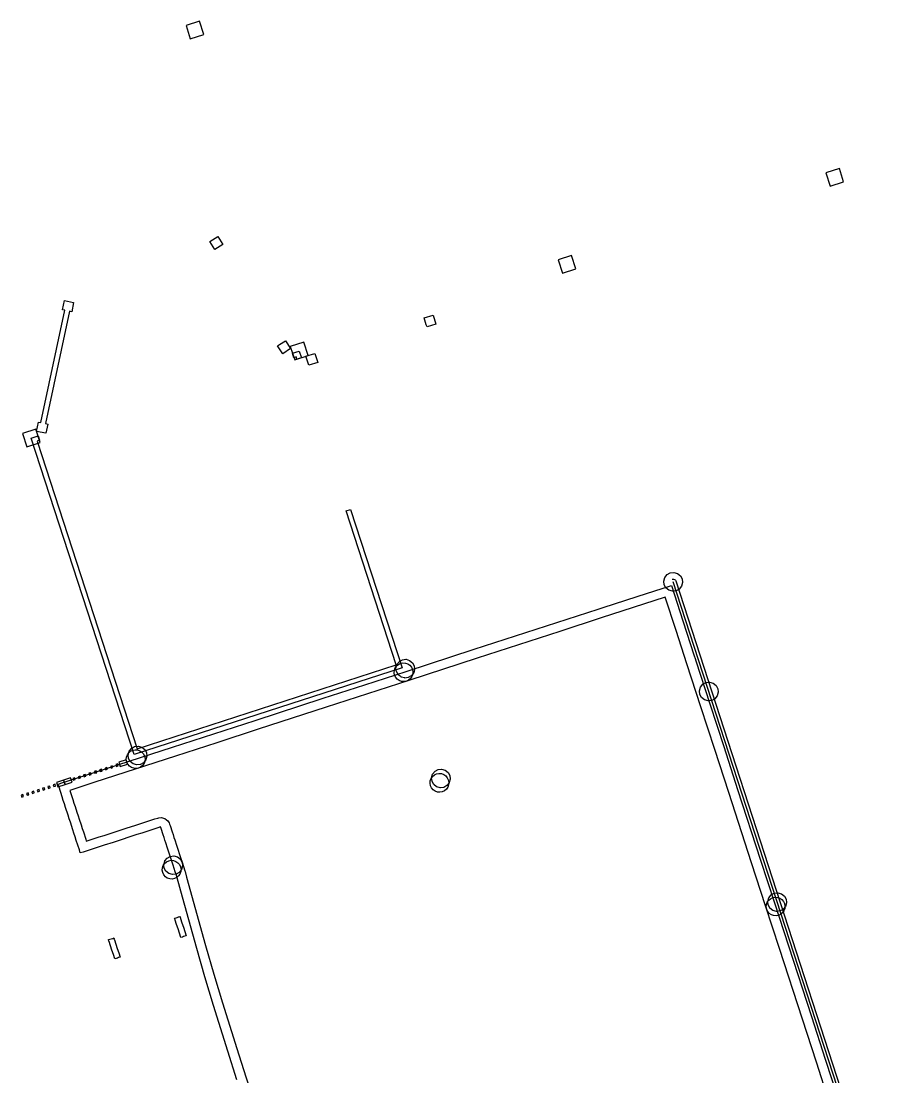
# Model space of a CAD drawing. Extents: x -42864 to 135053, y -26898 to 95700.
# Drawn here: x 8440 to 17632, y 12682 to 23939 of the extents above; entities that cross this region are included whole.
import ezdxf

# ---------------------------------------------------------------- set-up
doc = ezdxf.new("R2010")
doc.units = 0
doc.layers.add('SECTIONCUTEDGES', color=7, linetype='CONTINUOUS')

msp = doc.modelspace()

# ---------------------------------------------------------------- linework, layer by layer
at = {"layer": 'SECTIONCUTEDGES'}
for p, q in [((10340, 23939), (10197, 23893)), ((10197, 23893), (10243, 23750)), ((10386, 23796), (10340, 23939)), ((10243, 23750), (10386, 23796)), ((17158, 22367), (17015, 22321)), ((17158, 22367), (17015, 22321)), ((17015, 22321), (17062, 22179)), ((17015, 22321), (17062, 22179)), ((17204, 22225), (17158, 22367)), ((17204, 22225), (17158, 22367)), ((17062, 22179), (17204, 22225)), ((17062, 22179), (17204, 22225)), ((10451, 21588), (10535, 21642)), ((10535, 21642), (10589, 21558)), ((10505, 21504), (10451, 21588)), ((10589, 21558), (10505, 21504)), ((14305, 21441), (14162, 21395)), ((14305, 21441), (14162, 21395)), ((14162, 21395), (14208, 21252)), ((14162, 21395), (14208, 21252)), ((14351, 21299), (14305, 21441)), ((14351, 21299), (14305, 21441)), ((14208, 21252), (14351, 21299)), ((14208, 21252), (14351, 21299)), ((8881, 20861), (8902, 20959)), ((8881, 20861), (8902, 20959)), ((8902, 20959), (9000, 20938)), ((8902, 20959), (9000, 20938)), ((8651, 19658), (8906, 20856)), ((8651, 19658), (8906, 20856)), ((8955, 20845), (8700, 19647)), ((8955, 20845), (8700, 19647)), ((8906, 20856), (8881, 20861)), ((8906, 20856), (8881, 20861)), ((8979, 20840), (8955, 20845)), ((8979, 20840), (8955, 20845)), ((9000, 20938), (8979, 20840)), ((9000, 20938), (8979, 20840)), ((12734, 20774), (12829, 20805)), ((12757, 20702), (12734, 20774)), ((12829, 20805), (12860, 20709)), ((12765, 20679), (12757, 20702)), ((12860, 20709), (12765, 20679)), ((11172, 20476), (11193, 20490)), ((11193, 20490), (11256, 20531)), ((11256, 20531), (11310, 20447)), ((11451, 20515), (11308, 20469)), ((11451, 20515), (11308, 20469)), ((11497, 20372), (11451, 20515)), ((11497, 20372), (11451, 20515)), ((11227, 20393), (11172, 20476)), ((11310, 20447), (11227, 20393)), ((11308, 20469), (11355, 20326)), ((11308, 20469), (11355, 20326)), ((11332, 20397), (11403, 20421)), ((11332, 20397), (11403, 20421)), ((11347, 20350), (11332, 20397)), ((11347, 20350), (11332, 20397)), ((11403, 20421), (11426, 20349)), ((11403, 20421), (11426, 20349)), ((11474, 20365), (11569, 20396)), ((11569, 20396), (11600, 20300)), ((11371, 20358), (11347, 20350)), ((11371, 20358), (11347, 20350)), ((11355, 20326), (11497, 20372)), ((11355, 20326), (11497, 20372)), ((11379, 20334), (11371, 20358)), ((11379, 20334), (11371, 20358)), ((11426, 20349), (11379, 20334)), ((11426, 20349), (11379, 20334)), ((11504, 20270), (11474, 20365)), ((11600, 20300), (11504, 20270)), ((8598, 19589), (8455, 19542)), ((8644, 19446), (8598, 19589)), ((8605, 19565), (8626, 19663)), ((8605, 19565), (8626, 19663)), ((8626, 19663), (8651, 19658)), ((8626, 19663), (8651, 19658)), ((8700, 19647), (8724, 19642)), ((8700, 19647), (8724, 19642)), ((8724, 19642), (8703, 19544)), ((8724, 19642), (8703, 19544)), ((8455, 19542), (8501, 19400)), ((8549, 19494), (8621, 19517)), ((8549, 19494), (8621, 19517)), ((9646, 16118), (8549, 19494)), ((9646, 16118), (8549, 19494)), ((8703, 19544), (8605, 19565)), ((8703, 19544), (8605, 19565)), ((8621, 19517), (8636, 19470)), ((8621, 19517), (8636, 19470)), ((8501, 19400), (8644, 19446)), ((8636, 19470), (8612, 19462)), ((8636, 19470), (8612, 19462)), ((8612, 19462), (9678, 16181)), ((8612, 19462), (9678, 16181)), ((11903, 18717), (11951, 18732)), ((11903, 18717), (11951, 18732)), ((12436, 17076), (11903, 18717)), ((12436, 17076), (11903, 18717)), ((11951, 18732), (12499, 17044)), ((11951, 18732), (12499, 17044)), ((15298, 18006), (15323, 18038)), ((15298, 18006), (15323, 18038)), ((15323, 18038), (15324, 18038)), ((15323, 18038), (15324, 18038)), ((15324, 18038), (15356, 18056)), ((15324, 18038), (15356, 18056)), ((15356, 18056), (15357, 18056)), ((15356, 18056), (15357, 18056)), ((15357, 18056), (15393, 18060)), ((15357, 18056), (15393, 18060)), ((15393, 18060), (15394, 18060)), ((15393, 18060), (15394, 18060)), ((15394, 18060), (15433, 18050)), ((15394, 18060), (15433, 18050)), ((15433, 18050), (15433, 18049)), ((15433, 18050), (15433, 18049)), ((15433, 18049), (15464, 18024)), ((15433, 18049), (15464, 18024)), ((15464, 18024), (15464, 18024)), ((15464, 18024), (15482, 17991)), ((15464, 18024), (15464, 18024)), ((15464, 18024), (15482, 17991)), ((15005, 17805), (15368, 17923)), ((15005, 17805), (15368, 17923)), ((15287, 17967), (15298, 18006)), ((15287, 17967), (15298, 18006)), ((15287, 17967), (15287, 17967)), ((15292, 17930), (15287, 17967)), ((15287, 17967), (15287, 17967)), ((15292, 17930), (15287, 17967)), ((15292, 17930), (15292, 17930)), ((15310, 17897), (15292, 17930)), ((15292, 17930), (15292, 17930)), ((15310, 17897), (15292, 17930)), ((15298, 18006), (15298, 18006)), ((15298, 18006), (15298, 18006)), ((15368, 17923), (15490, 17546)), ((15368, 17923), (15490, 17546)), ((15378, 17989), (15380, 17989)), ((15378, 17989), (15380, 17989)), ((15380, 17989), (15389, 17990)), ((15380, 17989), (15389, 17990)), ((15472, 17698), (15387, 17960)), ((15472, 17698), (15387, 17960)), ((15389, 17990), (15391, 17990)), ((15389, 17990), (15391, 17990)), ((15391, 17990), (15401, 17987)), ((15391, 17990), (15401, 17987)), ((15401, 17987), (15402, 17986)), ((15401, 17987), (15402, 17986)), ((15402, 17986), (15410, 17980)), ((15402, 17986), (15410, 17980)), ((15410, 17980), (15411, 17978)), ((15410, 17980), (15411, 17978)), ((15411, 17978), (15416, 17970)), ((15411, 17978), (15416, 17970)), ((15416, 17970), (15757, 16919)), ((15416, 17970), (15757, 16919)), ((15476, 17914), (15451, 17883)), ((15476, 17914), (15451, 17883)), ((15487, 17953), (15476, 17915)), ((15487, 17953), (15476, 17915)), ((15476, 17915), (15476, 17914)), ((15476, 17915), (15476, 17914)), ((15482, 17991), (15482, 17991)), ((15482, 17991), (15487, 17954)), ((15482, 17991), (15482, 17991)), ((15482, 17991), (15487, 17954)), ((15487, 17954), (15487, 17953)), ((15487, 17954), (15487, 17953)), ((14642, 17687), (15005, 17805)), ((14642, 17687), (15005, 17805)), ((15304, 17797), (14962, 17686)), ((15304, 17797), (14962, 17686)), ((15419, 17442), (15304, 17797)), ((15419, 17442), (15304, 17797)), ((15310, 17897), (15310, 17897)), ((15341, 17872), (15310, 17897)), ((15310, 17897), (15310, 17897)), ((15341, 17872), (15310, 17897)), ((15342, 17871), (15341, 17872)), ((15342, 17871), (15341, 17872)), ((15380, 17861), (15342, 17871)), ((15380, 17861), (15342, 17871)), ((15381, 17861), (15380, 17861)), ((15381, 17861), (15380, 17861)), ((15417, 17865), (15381, 17861)), ((15417, 17865), (15381, 17861)), ((15418, 17865), (15417, 17865)), ((15418, 17865), (15417, 17865)), ((15450, 17883), (15418, 17865)), ((15450, 17883), (15418, 17865)), ((15451, 17883), (15450, 17883)), ((15451, 17883), (15450, 17883)), ((14589, 17670), (14642, 17687)), ((14589, 17670), (14642, 17687)), ((14962, 17686), (14620, 17575)), ((14962, 17686), (14620, 17575)), ((17604, 11131), (15472, 17698)), ((17604, 11131), (15472, 17698)), ((14148, 17527), (14589, 17670)), ((14148, 17527), (14589, 17670)), ((14620, 17575), (14179, 17432)), ((14620, 17575), (14179, 17432)), ((13708, 17384), (14148, 17527)), ((13708, 17384), (14148, 17527)), ((15490, 17546), (15612, 17170)), ((15490, 17546), (15612, 17170)), ((13267, 17241), (13708, 17384)), ((13267, 17241), (13708, 17384)), ((14179, 17432), (13739, 17289)), ((14179, 17432), (13739, 17289)), ((15534, 17086), (15419, 17442)), ((15534, 17086), (15419, 17442)), ((12541, 17005), (13267, 17241)), ((12541, 17005), (13267, 17241)), ((13739, 17289), (13298, 17146)), ((13739, 17289), (13298, 17146)), ((12445, 17080), (12470, 17111)), ((12445, 17080), (12470, 17111)), ((12470, 17112), (12503, 17129)), ((12470, 17112), (12503, 17129)), ((12470, 17111), (12470, 17112)), ((12470, 17111), (12470, 17112)), ((12503, 17129), (12540, 17134)), ((12503, 17129), (12540, 17134)), ((12503, 17129), (12503, 17129)), ((12503, 17129), (12503, 17129)), ((12540, 17134), (12541, 17134)), ((12540, 17134), (12541, 17134)), ((12541, 17134), (12579, 17123)), ((12541, 17134), (12579, 17123)), ((13298, 17146), (12572, 16910)), ((13298, 17146), (12572, 16910)), ((12579, 17123), (12580, 17123)), ((12579, 17123), (12580, 17123)), ((12580, 17123), (12611, 17098)), ((12580, 17123), (12611, 17098)), ((15612, 17170), (15621, 17144)), ((15612, 17170), (15621, 17144)), ((15621, 17144), (15629, 17117)), ((15621, 17144), (15629, 17117)), ((15629, 17117), (15778, 16660)), ((15629, 17117), (15778, 16660)), ((12499, 17044), (9646, 16118)), ((12499, 17044), (9646, 16118)), ((9678, 16181), (12436, 17076)), ((9678, 16181), (12436, 17076)), ((12101, 16862), (12541, 17005)), ((12101, 16862), (12541, 17005)), ((12415, 16991), (12417, 17017)), ((12417, 17017), (12425, 17042)), ((12425, 17042), (12440, 17063)), ((12434, 17041), (12445, 17080)), ((12434, 17041), (12445, 17080)), ((12434, 17041), (12434, 17041)), ((12438, 17004), (12434, 17041)), ((12434, 17041), (12434, 17041)), ((12438, 17004), (12434, 17041)), ((12439, 17003), (12438, 17004)), ((12439, 17003), (12438, 17004)), ((12456, 16971), (12439, 17003)), ((12456, 16971), (12439, 17003)), ((12440, 17063), (12460, 17080)), ((12445, 17080), (12445, 17080)), ((12445, 17080), (12445, 17080)), ((12460, 17080), (12484, 17092)), ((12484, 17092), (12509, 17096)), ((12509, 17096), (12535, 17094)), ((12535, 17094), (12560, 17086)), ((12560, 17086), (12581, 17071)), ((12581, 17071), (12598, 17051)), ((12598, 17051), (12609, 17027)), ((12609, 17027), (12614, 17002)), ((12611, 17098), (12611, 17097)), ((12611, 17098), (12611, 17097)), ((12611, 17097), (12629, 17065)), ((12611, 17097), (12629, 17065)), ((12614, 17002), (12612, 16976)), ((12633, 17027), (12623, 16989)), ((12633, 17027), (12623, 16989)), ((12629, 17065), (12629, 17064)), ((12629, 17065), (12629, 17064)), ((12629, 17064), (12633, 17028)), ((12629, 17064), (12633, 17028)), ((12633, 17028), (12633, 17027)), ((12633, 17028), (12633, 17027)), ((15682, 16629), (15534, 17086)), ((15682, 16629), (15534, 17086)), ((12572, 16910), (12132, 16767)), ((12572, 16910), (12132, 16767)), ((12419, 16966), (12415, 16991)), ((12431, 16942), (12419, 16966)), ((12447, 16922), (12431, 16942)), ((12469, 16907), (12447, 16922)), ((12457, 16970), (12456, 16971)), ((12457, 16970), (12456, 16971)), ((12488, 16946), (12457, 16970)), ((12488, 16946), (12457, 16970)), ((12494, 16899), (12469, 16907)), ((12488, 16945), (12488, 16946)), ((12488, 16945), (12488, 16946)), ((12527, 16935), (12488, 16945)), ((12527, 16935), (12488, 16945)), ((12520, 16897), (12494, 16899)), ((12545, 16901), (12520, 16897)), ((12564, 16939), (12527, 16934)), ((12564, 16939), (12527, 16934)), ((12527, 16934), (12527, 16935)), ((12527, 16934), (12527, 16935)), ((12569, 16913), (12545, 16901)), ((12565, 16939), (12564, 16939)), ((12565, 16939), (12564, 16939)), ((12597, 16957), (12565, 16939)), ((12597, 16957), (12565, 16939)), ((12589, 16929), (12569, 16913)), ((12603, 16951), (12589, 16929)), ((12622, 16988), (12597, 16957)), ((12622, 16988), (12597, 16957)), ((12597, 16957), (12597, 16957)), ((12597, 16957), (12597, 16957)), ((12612, 16976), (12603, 16951)), ((12623, 16989), (12622, 16988)), ((12623, 16989), (12622, 16988)), ((15737, 16886), (15773, 16890)), ((15737, 16886), (15773, 16890)), ((15757, 16919), (17632, 11140)), ((15757, 16919), (17632, 11140)), ((15773, 16890), (15774, 16890)), ((15773, 16890), (15774, 16890)), ((15774, 16890), (15812, 16880)), ((15774, 16890), (15812, 16880)), ((11660, 16719), (12101, 16862)), ((11660, 16719), (12101, 16862)), ((15667, 16797), (15678, 16836)), ((15667, 16797), (15678, 16836)), ((15667, 16797), (15667, 16797)), ((15672, 16760), (15667, 16797)), ((15667, 16797), (15667, 16797)), ((15672, 16760), (15667, 16797)), ((15678, 16836), (15703, 16868)), ((15678, 16836), (15703, 16868)), ((15678, 16836), (15678, 16836)), ((15678, 16836), (15678, 16836)), ((15703, 16868), (15704, 16868)), ((15703, 16868), (15704, 16868)), ((15704, 16868), (15736, 16886)), ((15704, 16868), (15736, 16886)), ((15736, 16886), (15737, 16886)), ((15736, 16886), (15737, 16886)), ((15812, 16880), (15813, 16879)), ((15812, 16880), (15813, 16879)), ((15813, 16879), (15844, 16854)), ((15813, 16879), (15844, 16854)), ((15844, 16854), (15844, 16854)), ((15844, 16854), (15862, 16821)), ((15844, 16854), (15844, 16854)), ((15844, 16854), (15862, 16821)), ((15866, 16784), (15856, 16745)), ((15866, 16784), (15856, 16745)), ((15862, 16821), (15862, 16821)), ((15862, 16821), (15867, 16784)), ((15862, 16821), (15862, 16821)), ((15862, 16821), (15867, 16784)), ((15867, 16784), (15866, 16784)), ((15867, 16784), (15866, 16784)), ((10934, 16483), (11660, 16719)), ((10934, 16483), (11660, 16719)), ((12132, 16767), (11691, 16624)), ((12132, 16767), (11691, 16624)), ((15672, 16760), (15672, 16760)), ((15689, 16727), (15672, 16760)), ((15672, 16760), (15672, 16760)), ((15689, 16727), (15672, 16760)), ((15690, 16727), (15689, 16727)), ((15690, 16727), (15689, 16727)), ((15721, 16702), (15690, 16727)), ((15721, 16702), (15690, 16727)), ((15721, 16701), (15721, 16702)), ((15721, 16701), (15721, 16702)), ((15760, 16691), (15721, 16701)), ((15760, 16691), (15721, 16701)), ((15761, 16691), (15760, 16691)), ((15761, 16691), (15760, 16691)), ((15797, 16695), (15761, 16691)), ((15797, 16695), (15761, 16691)), ((15798, 16695), (15797, 16695)), ((15798, 16695), (15797, 16695)), ((15830, 16713), (15798, 16695)), ((15830, 16713), (15798, 16695)), ((15831, 16713), (15830, 16713)), ((15831, 16713), (15830, 16713)), ((15856, 16745), (15831, 16713)), ((15856, 16745), (15831, 16713)), ((15856, 16745), (15856, 16745)), ((15856, 16745), (15856, 16745)), ((11691, 16624), (10965, 16388)), ((11691, 16624), (10965, 16388)), ((15831, 16172), (15682, 16629)), ((15831, 16172), (15682, 16629)), ((15778, 16660), (15926, 16203)), ((15778, 16660), (15926, 16203)), ((10493, 16340), (10934, 16483)), ((10493, 16340), (10934, 16483)), ((10053, 16197), (10493, 16340)), ((10053, 16197), (10493, 16340)), ((10965, 16388), (10524, 16245)), ((10965, 16388), (10524, 16245)), ((10524, 16245), (10084, 16102)), ((10524, 16245), (10084, 16102)), ((9129, 15898), (10053, 16197)), ((9129, 15898), (10053, 16197)), ((10084, 16102), (9224, 15823)), ((10084, 16102), (9224, 15823)), ((9563, 16091), (9572, 16116)), ((9572, 16116), (9587, 16137)), ((9580, 16114), (9581, 16115)), ((9580, 16114), (9581, 16115)), ((9585, 16078), (9580, 16114)), ((9585, 16078), (9580, 16114)), ((9581, 16115), (9591, 16153)), ((9581, 16115), (9591, 16153)), ((9587, 16137), (9607, 16154)), ((9591, 16153), (9592, 16154)), ((9591, 16153), (9592, 16154)), ((9592, 16154), (9616, 16185)), ((9592, 16154), (9616, 16185)), ((9607, 16154), (9630, 16165)), ((9616, 16185), (9617, 16185)), ((9616, 16185), (9617, 16185)), ((9617, 16185), (9649, 16203)), ((9617, 16185), (9649, 16203)), ((9630, 16165), (9656, 16170)), ((9649, 16203), (9650, 16203)), ((9649, 16203), (9650, 16203)), ((9650, 16203), (9687, 16208)), ((9650, 16203), (9687, 16208)), ((9656, 16170), (9682, 16168)), ((9682, 16168), (9706, 16159)), ((9687, 16208), (9687, 16208)), ((9687, 16208), (9726, 16197)), ((9687, 16208), (9687, 16208)), ((9687, 16208), (9726, 16197)), ((9706, 16159), (9728, 16144)), ((9726, 16197), (9726, 16197)), ((9726, 16197), (9757, 16172)), ((9726, 16197), (9726, 16197)), ((9726, 16197), (9757, 16172)), ((9728, 16144), (9745, 16125)), ((9745, 16125), (9756, 16101)), ((9756, 16101), (9761, 16075)), ((9757, 16172), (9758, 16171)), ((9757, 16172), (9758, 16171)), ((9758, 16171), (9775, 16139)), ((9758, 16171), (9775, 16139)), ((9780, 16101), (9769, 16063)), ((9780, 16101), (9769, 16063)), ((9775, 16139), (9775, 16138)), ((9775, 16139), (9775, 16138)), ((9775, 16138), (9780, 16102)), ((9775, 16138), (9780, 16102)), ((9780, 16102), (9780, 16101)), ((9780, 16102), (9780, 16101)), ((15979, 15715), (15831, 16172)), ((15979, 15715), (15831, 16172)), ((15926, 16203), (16074, 15746)), ((15926, 16203), (16074, 15746)), ((9411, 15999), (9392, 15993)), ((9392, 15993), (9398, 15974)), ((9417, 15980), (9411, 15999)), ((9468, 16018), (9449, 16012)), ((9449, 16012), (9455, 15993)), ((9455, 15993), (9474, 15999)), ((9474, 15999), (9468, 16018)), ((9558, 16063), (9482, 16038)), ((9558, 16063), (9482, 16038)), ((9482, 16038), (9497, 15991)), ((9482, 16038), (9497, 15991)), ((9497, 15991), (9574, 16016)), ((9497, 15991), (9574, 16016)), ((9574, 16016), (9558, 16063)), ((9574, 16016), (9558, 16063)), ((9561, 16065), (9563, 16091)), ((9566, 16039), (9561, 16065)), ((9577, 16016), (9566, 16039)), ((9594, 15996), (9577, 16016)), ((9585, 16077), (9585, 16078)), ((9585, 16077), (9585, 16078)), ((9603, 16045), (9585, 16077)), ((9603, 16045), (9585, 16077)), ((9616, 15981), (9594, 15996)), ((9603, 16044), (9603, 16045)), ((9603, 16044), (9603, 16045)), ((9634, 16019), (9603, 16044)), ((9634, 16019), (9603, 16044)), ((9635, 16019), (9634, 16019)), ((9635, 16019), (9634, 16019)), ((9673, 16008), (9635, 16019)), ((9673, 16008), (9635, 16019)), ((9674, 16008), (9673, 16008)), ((9674, 16008), (9673, 16008)), ((9710, 16013), (9674, 16008)), ((9710, 16013), (9674, 16008)), ((9715, 15986), (9692, 15975)), ((9711, 16013), (9710, 16013)), ((9711, 16013), (9710, 16013)), ((9743, 16031), (9711, 16013)), ((9743, 16031), (9711, 16013)), ((9735, 16003), (9715, 15986)), ((9750, 16025), (9735, 16003)), ((9744, 16031), (9743, 16031)), ((9744, 16031), (9743, 16031)), ((9769, 16062), (9744, 16031)), ((9769, 16062), (9744, 16031)), ((9759, 16049), (9750, 16025)), ((9761, 16075), (9759, 16049)), ((9769, 16063), (9769, 16062)), ((9769, 16063), (9769, 16062)), ((8865, 15812), (9129, 15898)), ((8865, 15812), (9129, 15898)), ((9068, 15888), (9049, 15882)), ((9049, 15882), (9055, 15863)), ((9074, 15869), (9068, 15888)), ((9125, 15907), (9106, 15901)), ((9106, 15901), (9112, 15882)), ((9112, 15882), (9131, 15888)), ((9131, 15888), (9125, 15907)), ((9182, 15925), (9163, 15919)), ((9163, 15919), (9169, 15900)), ((9169, 15900), (9188, 15906)), ((9188, 15906), (9182, 15925)), ((9239, 15944), (9220, 15938)), ((9220, 15938), (9227, 15919)), ((9227, 15919), (9246, 15925)), ((9246, 15925), (9239, 15944)), ((9296, 15962), (9277, 15956)), ((9277, 15956), (9284, 15937)), ((9284, 15937), (9303, 15943)), ((9303, 15943), (9296, 15962)), ((9353, 15981), (9334, 15975)), ((9334, 15975), (9341, 15956)), ((9341, 15956), (9360, 15962)), ((9360, 15962), (9353, 15981)), ((9398, 15974), (9417, 15980)), ((9640, 15972), (9616, 15981)), ((9666, 15970), (9640, 15972)), ((9692, 15975), (9666, 15970)), ((12808, 15862), (12823, 15884)), ((12814, 15871), (12824, 15910)), ((12814, 15871), (12824, 15910)), ((12823, 15884), (12843, 15901)), ((12824, 15910), (12825, 15910)), ((12824, 15910), (12825, 15910)), ((12825, 15910), (12850, 15941)), ((12825, 15910), (12850, 15941)), ((12843, 15901), (12866, 15912)), ((12850, 15942), (12883, 15959)), ((12850, 15942), (12883, 15959)), ((12850, 15941), (12850, 15942)), ((12850, 15941), (12850, 15942)), ((12866, 15912), (12892, 15917)), ((12883, 15959), (12920, 15964)), ((12883, 15959), (12920, 15964)), ((12883, 15959), (12883, 15959)), ((12883, 15959), (12883, 15959)), ((12892, 15917), (12918, 15915)), ((12918, 15915), (12943, 15906)), ((12920, 15964), (12920, 15964)), ((12920, 15964), (12959, 15953)), ((12920, 15964), (12920, 15964)), ((12920, 15964), (12959, 15953)), ((12943, 15906), (12964, 15891)), ((12959, 15953), (12959, 15953)), ((12959, 15953), (12990, 15928)), ((12959, 15953), (12959, 15953)), ((12959, 15953), (12990, 15928)), ((12964, 15891), (12981, 15871)), ((12990, 15928), (12991, 15927)), ((12990, 15928), (12991, 15927)), ((12991, 15927), (13009, 15895)), ((12991, 15927), (13009, 15895)), ((13009, 15895), (13009, 15895)), ((13009, 15895), (13013, 15858)), ((13009, 15895), (13009, 15895)), ((13009, 15895), (13013, 15858)), ((8688, 15765), (8669, 15759)), ((8694, 15746), (8688, 15765)), ((8745, 15783), (8726, 15777)), ((8726, 15777), (8732, 15758)), ((8732, 15758), (8751, 15764)), ((8751, 15764), (8745, 15783)), ((8802, 15802), (8783, 15796)), ((8783, 15796), (8789, 15777)), ((8789, 15777), (8808, 15783)), ((8808, 15783), (8802, 15802)), ((8892, 15847), (8816, 15822)), ((8892, 15847), (8816, 15822)), ((8816, 15822), (8832, 15775)), ((8816, 15822), (8832, 15775)), ((8832, 15775), (8908, 15799)), ((8832, 15775), (8908, 15799)), ((8833, 15802), (8849, 15807)), ((8833, 15802), (8849, 15807)), ((8844, 15770), (8833, 15802)), ((8844, 15770), (8833, 15802)), ((8877, 15667), (8844, 15770)), ((8877, 15667), (8844, 15770)), ((8849, 15807), (8865, 15812)), ((8849, 15807), (8865, 15812)), ((8968, 15872), (8892, 15847)), ((8968, 15872), (8892, 15847)), ((8908, 15799), (8892, 15847)), ((8892, 15847), (8908, 15799)), ((8908, 15799), (8892, 15847)), ((8892, 15847), (8908, 15799)), ((8908, 15799), (8984, 15824)), ((8908, 15799), (8984, 15824)), ((9224, 15823), (8959, 15737)), ((9224, 15823), (8959, 15737)), ((8984, 15824), (8968, 15872)), ((8984, 15824), (8968, 15872)), ((9011, 15870), (8992, 15864)), ((8992, 15864), (8998, 15845)), ((8998, 15845), (9017, 15851)), ((9017, 15851), (9011, 15870)), ((9055, 15863), (9074, 15869)), ((12797, 15812), (12799, 15838)), ((12802, 15786), (12797, 15812)), ((12799, 15838), (12808, 15862)), ((12813, 15763), (12802, 15786)), ((12830, 15743), (12813, 15763)), ((12814, 15871), (12814, 15871)), ((12818, 15834), (12814, 15871)), ((12814, 15871), (12814, 15871)), ((12818, 15834), (12814, 15871)), ((12818, 15833), (12818, 15834)), ((12818, 15833), (12818, 15834)), ((12836, 15801), (12818, 15833)), ((12836, 15801), (12818, 15833)), ((12836, 15801), (12836, 15801)), ((12867, 15776), (12836, 15801)), ((12836, 15801), (12836, 15801)), ((12867, 15776), (12836, 15801)), ((12868, 15775), (12867, 15776)), ((12868, 15775), (12867, 15776)), ((12906, 15765), (12868, 15775)), ((12906, 15765), (12868, 15775)), ((12907, 15765), (12906, 15765)), ((12907, 15765), (12906, 15765)), ((12944, 15769), (12907, 15765)), ((12944, 15769), (12907, 15765)), ((12977, 15787), (12944, 15769)), ((12977, 15787), (12944, 15769)), ((12944, 15769), (12944, 15769)), ((12944, 15769), (12944, 15769)), ((12986, 15772), (12972, 15750)), ((13002, 15818), (12977, 15787)), ((13002, 15818), (12977, 15787)), ((12977, 15787), (12977, 15787)), ((12977, 15787), (12977, 15787)), ((12981, 15871), (12992, 15848)), ((12995, 15796), (12986, 15772)), ((12992, 15848), (12997, 15822)), ((12997, 15822), (12995, 15796)), ((13013, 15857), (13002, 15819)), ((13013, 15857), (13002, 15819)), ((13002, 15819), (13002, 15818)), ((13002, 15819), (13002, 15818)), ((13013, 15858), (13013, 15857)), ((13013, 15858), (13013, 15857)), ((8459, 15691), (8440, 15685)), ((8440, 15685), (8447, 15665)), ((8447, 15665), (8466, 15672)), ((8466, 15672), (8459, 15691)), ((8516, 15709), (8497, 15703)), ((8497, 15703), (8504, 15684)), ((8504, 15684), (8523, 15690)), ((8523, 15690), (8516, 15709)), ((8574, 15728), (8555, 15722)), ((8555, 15722), (8561, 15703)), ((8561, 15703), (8580, 15709)), ((8580, 15709), (8574, 15728)), ((8631, 15746), (8612, 15740)), ((8612, 15740), (8618, 15721)), ((8618, 15721), (8637, 15727)), ((8637, 15727), (8631, 15746)), ((8669, 15759), (8675, 15740)), ((8675, 15740), (8694, 15746)), ((8889, 15630), (8877, 15667)), ((8889, 15630), (8877, 15667)), ((8959, 15737), (8967, 15715)), ((8959, 15737), (8967, 15715)), ((8967, 15715), (8991, 15639)), ((8967, 15715), (8991, 15639)), ((12852, 15728), (12830, 15743)), ((12876, 15719), (12852, 15728)), ((12902, 15717), (12876, 15719)), ((12928, 15722), (12902, 15717)), ((12952, 15733), (12928, 15722)), ((12972, 15750), (12952, 15733)), ((16223, 14963), (15979, 15715)), ((16223, 14963), (15979, 15715)), ((16074, 15746), (16319, 14994)), ((16074, 15746), (16319, 14994)), ((8901, 15592), (8889, 15630)), ((8901, 15592), (8889, 15630)), ((8914, 15554), (8901, 15592)), ((8914, 15554), (8901, 15592)), ((8940, 15473), (8914, 15554)), ((8940, 15473), (8914, 15554)), ((8991, 15639), (9003, 15602)), ((8991, 15639), (9003, 15602)), ((9003, 15602), (9016, 15564)), ((9003, 15602), (9016, 15564)), ((9016, 15564), (9035, 15504)), ((9016, 15564), (9035, 15504)), ((8952, 15435), (8940, 15473)), ((8952, 15435), (8940, 15473)), ((8965, 15398), (8952, 15435)), ((8965, 15398), (8952, 15435)), ((9035, 15504), (9047, 15466)), ((9035, 15504), (9047, 15466)), ((9047, 15466), (9060, 15429)), ((9047, 15466), (9060, 15429)), ((9060, 15429), (9079, 15368)), ((9060, 15429), (9079, 15368)), ((9759, 15398), (9865, 15432)), ((9759, 15398), (9865, 15432)), ((9865, 15432), (9896, 15442)), ((9865, 15432), (9896, 15442)), ((9896, 15442), (9909, 15444)), ((9896, 15442), (9909, 15444)), ((9909, 15444), (9935, 15447)), ((9909, 15444), (9935, 15447)), ((9935, 15447), (9956, 15441)), ((9935, 15447), (9956, 15441)), ((9956, 15441), (9973, 15436)), ((9956, 15441), (9973, 15436)), ((9973, 15436), (9990, 15423)), ((9973, 15436), (9990, 15423)), ((9990, 15423), (10003, 15412)), ((9990, 15423), (10003, 15412)), ((8991, 15316), (8965, 15398)), ((8991, 15316), (8965, 15398)), ((9003, 15279), (8991, 15316)), ((9003, 15279), (8991, 15316)), ((9079, 15368), (9091, 15331)), ((9079, 15368), (9091, 15331)), ((9091, 15331), (9104, 15293)), ((9091, 15331), (9104, 15293)), ((9463, 15302), (9516, 15319)), ((9463, 15302), (9516, 15319)), ((9516, 15319), (9569, 15336)), ((9516, 15319), (9569, 15336)), ((9569, 15336), (9653, 15363)), ((9569, 15336), (9653, 15363)), ((9653, 15363), (9706, 15380)), ((9653, 15363), (9706, 15380)), ((9706, 15380), (9759, 15398)), ((9706, 15380), (9759, 15398)), ((9896, 15337), (9779, 15299)), ((9896, 15337), (9779, 15299)), ((9927, 15347), (9896, 15337)), ((9927, 15347), (9896, 15337)), ((9933, 15330), (9927, 15347)), ((9933, 15330), (9927, 15347)), ((9955, 15263), (9933, 15330)), ((9955, 15263), (9933, 15330)), ((10003, 15412), (10016, 15389)), ((10003, 15412), (10016, 15389)), ((10016, 15389), (10022, 15378)), ((10016, 15389), (10022, 15378)), ((10022, 15378), (10028, 15361)), ((10022, 15378), (10028, 15361)), ((10028, 15361), (10050, 15293)), ((10028, 15361), (10050, 15293)), ((9015, 15241), (9003, 15279)), ((9015, 15241), (9003, 15279)), ((9028, 15203), (9015, 15241)), ((9028, 15203), (9015, 15241)), ((9061, 15101), (9028, 15203)), ((9061, 15101), (9028, 15203)), ((9104, 15293), (9128, 15218)), ((9104, 15293), (9128, 15218)), ((9128, 15218), (9135, 15195)), ((9128, 15218), (9135, 15195)), ((9135, 15195), (9167, 15205)), ((9135, 15195), (9167, 15205)), ((9167, 15205), (9273, 15240)), ((9167, 15205), (9273, 15240)), ((9273, 15240), (9326, 15257)), ((9273, 15240), (9326, 15257)), ((9326, 15257), (9378, 15274)), ((9326, 15257), (9378, 15274)), ((9378, 15274), (9463, 15302)), ((9378, 15274), (9463, 15302)), ((9473, 15200), (9420, 15182)), ((9473, 15200), (9420, 15182)), ((9526, 15217), (9473, 15200)), ((9526, 15217), (9473, 15200)), ((9578, 15234), (9526, 15217)), ((9578, 15234), (9526, 15217)), ((9674, 15265), (9578, 15234)), ((9674, 15265), (9578, 15234)), ((9726, 15282), (9674, 15265)), ((9726, 15282), (9674, 15265)), ((9779, 15299), (9726, 15282)), ((9779, 15299), (9726, 15282)), ((9964, 15234), (9955, 15263)), ((9964, 15234), (9955, 15263)), ((9973, 15205), (9964, 15234)), ((9973, 15205), (9964, 15234)), ((9982, 15177), (9973, 15205)), ((9982, 15177), (9973, 15205)), ((10050, 15293), (10059, 15265)), ((10050, 15293), (10059, 15265)), ((10059, 15265), (10068, 15236)), ((10059, 15265), (10068, 15236)), ((10068, 15236), (10078, 15208)), ((10068, 15236), (10078, 15208)), ((10078, 15208), (10096, 15151)), ((10078, 15208), (10096, 15151)), ((9066, 15085), (9061, 15101)), ((9066, 15085), (9061, 15101)), ((9071, 15069), (9066, 15085)), ((9071, 15069), (9066, 15085)), ((9219, 15117), (9103, 15079)), ((9219, 15117), (9103, 15079)), ((9272, 15134), (9219, 15117)), ((9272, 15134), (9219, 15117)), ((9325, 15152), (9272, 15134)), ((9325, 15152), (9272, 15134)), ((9420, 15182), (9325, 15152)), ((9420, 15182), (9325, 15152)), ((10001, 15121), (9982, 15177)), ((10001, 15121), (9982, 15177)), ((10014, 15079), (10001, 15121)), ((10014, 15079), (10001, 15121)), ((10096, 15151), (10109, 15110)), ((10096, 15151), (10109, 15110)), ((10109, 15110), (10128, 15053)), ((10109, 15110), (10128, 15053)), ((9103, 15079), (9071, 15069)), ((9103, 15079), (9071, 15069)), ((9960, 14945), (9971, 14983)), ((9960, 14945), (9971, 14983)), ((9969, 14958), (9989, 14975)), ((9971, 14984), (9996, 15015)), ((9971, 14984), (9996, 15015)), ((9971, 14983), (9971, 14984)), ((9971, 14983), (9971, 14984)), ((9989, 14975), (10013, 14986)), ((9996, 15015), (9997, 15015)), ((9996, 15015), (9997, 15015)), ((9997, 15015), (10029, 15033)), ((9997, 15015), (10029, 15033)), ((10013, 14986), (10039, 14991)), ((10032, 15023), (10014, 15079)), ((10032, 15023), (10014, 15079)), ((10029, 15033), (10030, 15033)), ((10029, 15033), (10030, 15033)), ((10030, 15033), (10066, 15038)), ((10030, 15033), (10066, 15038)), ((10046, 14982), (10032, 15023)), ((10046, 14982), (10032, 15023)), ((10039, 14991), (10065, 14989)), ((10059, 14940), (10046, 14982)), ((10059, 14940), (10046, 14982)), ((10065, 14989), (10089, 14980)), ((10066, 15038), (10067, 15038)), ((10066, 15038), (10067, 15038)), ((10067, 15038), (10105, 15027)), ((10067, 15038), (10105, 15027)), ((10089, 14980), (10111, 14965)), ((10105, 15027), (10106, 15027)), ((10105, 15027), (10106, 15027)), ((10106, 15027), (10137, 15002)), ((10106, 15027), (10137, 15002)), ((10128, 15053), (10141, 15012)), ((10128, 15053), (10141, 15012)), ((10137, 15002), (10137, 15001)), ((10137, 15002), (10137, 15001)), ((10137, 15001), (10155, 14969)), ((10137, 15001), (10155, 14969)), ((10141, 15012), (10155, 14970)), ((10141, 15012), (10155, 14970)), ((16319, 14994), (16467, 14537)), ((16319, 14994), (16467, 14537)), ((9944, 14886), (9946, 14912)), ((9949, 14860), (9944, 14886)), ((9946, 14912), (9955, 14936)), ((9960, 14836), (9949, 14860)), ((9955, 14936), (9969, 14958)), ((9960, 14944), (9960, 14945)), ((9960, 14944), (9960, 14945)), ((9965, 14908), (9960, 14944)), ((9965, 14908), (9960, 14944)), ((9965, 14907), (9965, 14908)), ((9965, 14907), (9965, 14908)), ((9983, 14875), (9965, 14907)), ((9983, 14875), (9965, 14907)), ((9983, 14874), (9983, 14875)), ((9983, 14874), (9983, 14875)), ((10014, 14849), (9983, 14874)), ((10014, 14849), (9983, 14874)), ((10083, 14868), (10059, 14940)), ((10083, 14868), (10059, 14940)), ((10091, 14843), (10083, 14868)), ((10091, 14843), (10083, 14868)), ((10123, 14861), (10091, 14843)), ((10123, 14861), (10091, 14843)), ((10111, 14965), (10128, 14945)), ((10124, 14861), (10123, 14861)), ((10124, 14861), (10123, 14861)), ((10149, 14892), (10124, 14861)), ((10149, 14892), (10124, 14861)), ((10128, 14945), (10139, 14922)), ((10142, 14870), (10133, 14845)), ((10139, 14922), (10144, 14896)), ((10144, 14896), (10142, 14870)), ((10160, 14931), (10149, 14893)), ((10160, 14931), (10149, 14893)), ((10149, 14893), (10149, 14892)), ((10149, 14893), (10149, 14892)), ((10155, 14970), (10184, 14880)), ((10155, 14970), (10184, 14880)), ((10155, 14969), (10155, 14968)), ((10155, 14969), (10155, 14968)), ((10155, 14968), (10160, 14932)), ((10155, 14968), (10160, 14932)), ((10160, 14932), (10160, 14931)), ((10160, 14932), (10160, 14931)), ((10184, 14880), (10187, 14871)), ((10184, 14880), (10187, 14871)), ((10187, 14871), (10203, 14810)), ((10187, 14871), (10203, 14810)), ((16372, 14506), (16223, 14963)), ((16372, 14506), (16223, 14963)), ((9977, 14816), (9960, 14836)), ((9998, 14802), (9977, 14816)), ((10023, 14793), (9998, 14802)), ((10015, 14849), (10014, 14849)), ((10015, 14849), (10014, 14849)), ((10053, 14838), (10015, 14849)), ((10053, 14838), (10015, 14849)), ((10049, 14791), (10023, 14793)), ((10075, 14796), (10049, 14791)), ((10054, 14838), (10053, 14838)), ((10054, 14838), (10053, 14838)), ((10090, 14843), (10054, 14838)), ((10090, 14843), (10054, 14838)), ((10098, 14807), (10075, 14796)), ((10091, 14843), (10090, 14843)), ((10091, 14843), (10090, 14843)), ((10141, 14661), (10091, 14843)), ((10141, 14661), (10091, 14843)), ((10118, 14824), (10098, 14807)), ((10133, 14845), (10118, 14824)), ((10203, 14810), (10406, 14081)), ((10203, 14810), (10406, 14081)), ((10311, 14052), (10141, 14661)), ((10311, 14052), (10141, 14661)), ((16432, 14623), (16465, 14641)), ((16432, 14623), (16465, 14641)), ((16465, 14641), (16502, 14646)), ((16465, 14641), (16502, 14646)), ((16465, 14641), (16465, 14641)), ((16465, 14641), (16465, 14641)), ((16502, 14646), (16502, 14645)), ((16502, 14646), (16502, 14645)), ((16502, 14645), (16541, 14635)), ((16502, 14645), (16541, 14635)), ((16541, 14635), (16541, 14635)), ((16541, 14635), (16541, 14635)), ((16381, 14519), (16390, 14544)), ((16381, 14519), (16390, 14544)), ((16390, 14544), (16405, 14565)), ((16390, 14544), (16405, 14565)), ((16396, 14553), (16406, 14591)), ((16396, 14553), (16406, 14591)), ((16396, 14552), (16396, 14553)), ((16396, 14552), (16396, 14553)), ((16400, 14516), (16396, 14552)), ((16400, 14516), (16396, 14552)), ((16405, 14565), (16425, 14582)), ((16405, 14565), (16425, 14582)), ((16406, 14591), (16407, 14592)), ((16406, 14591), (16407, 14592)), ((16407, 14592), (16432, 14623)), ((16407, 14592), (16432, 14623)), ((16425, 14582), (16448, 14594)), ((16425, 14582), (16448, 14594)), ((16432, 14623), (16432, 14623)), ((16432, 14623), (16432, 14623)), ((16448, 14594), (16474, 14598)), ((16448, 14594), (16474, 14598)), ((16467, 14537), (16615, 14079)), ((16467, 14537), (16615, 14079)), ((16474, 14598), (16500, 14596)), ((16474, 14598), (16500, 14596)), ((16500, 14596), (16525, 14588)), ((16500, 14596), (16525, 14588)), ((16525, 14588), (16546, 14573)), ((16525, 14588), (16546, 14573)), ((16541, 14635), (16573, 14610)), ((16541, 14635), (16573, 14610)), ((16546, 14573), (16563, 14553)), ((16546, 14573), (16563, 14553)), ((16563, 14553), (16574, 14529)), ((16563, 14553), (16574, 14529)), ((16573, 14610), (16573, 14609)), ((16573, 14610), (16573, 14609)), ((16573, 14609), (16591, 14577)), ((16573, 14609), (16591, 14577)), ((16574, 14529), (16579, 14504)), ((16574, 14529), (16579, 14504)), ((16595, 14539), (16585, 14500)), ((16595, 14539), (16585, 14500)), ((16591, 14577), (16591, 14576)), ((16591, 14577), (16591, 14576)), ((16591, 14576), (16595, 14540)), ((16591, 14576), (16595, 14540)), ((16595, 14540), (16595, 14539)), ((16595, 14540), (16595, 14539)), ((16520, 14049), (16372, 14506)), ((16520, 14049), (16372, 14506)), ((16379, 14493), (16381, 14519)), ((16379, 14493), (16381, 14519)), ((16384, 14468), (16379, 14493)), ((16384, 14468), (16379, 14493)), ((16395, 14444), (16384, 14468)), ((16395, 14444), (16384, 14468)), ((16412, 14424), (16395, 14444)), ((16412, 14424), (16395, 14444)), ((16400, 14515), (16400, 14516)), ((16400, 14515), (16400, 14516)), ((16418, 14483), (16400, 14515)), ((16418, 14483), (16400, 14515)), ((16434, 14409), (16412, 14424)), ((16434, 14409), (16412, 14424)), ((16418, 14482), (16418, 14483)), ((16418, 14482), (16418, 14483)), ((16450, 14457), (16418, 14482)), ((16450, 14457), (16418, 14482)), ((16450, 14457), (16450, 14457)), ((16489, 14446), (16450, 14457)), ((16450, 14457), (16450, 14457)), ((16489, 14446), (16450, 14457)), ((16526, 14451), (16489, 14446)), ((16526, 14451), (16489, 14446)), ((16489, 14446), (16489, 14446)), ((16489, 14446), (16489, 14446)), ((16534, 14415), (16510, 14403)), ((16534, 14415), (16510, 14403)), ((16559, 14468), (16526, 14451)), ((16559, 14468), (16526, 14451)), ((16526, 14451), (16526, 14451)), ((16526, 14451), (16526, 14451)), ((16554, 14432), (16534, 14415)), ((16554, 14432), (16534, 14415)), ((16568, 14453), (16554, 14432)), ((16568, 14453), (16554, 14432)), ((16584, 14500), (16559, 14469)), ((16584, 14500), (16559, 14469)), ((16559, 14469), (16559, 14468)), ((16559, 14469), (16559, 14468)), ((16577, 14478), (16568, 14453)), ((16577, 14478), (16568, 14453)), ((16579, 14504), (16577, 14478)), ((16579, 14504), (16577, 14478)), ((16585, 14500), (16584, 14500)), ((16585, 14500), (16584, 14500)), ((10075, 14373), (10088, 14377)), ((10075, 14373), (10088, 14377)), ((10077, 14368), (10075, 14373)), ((10077, 14368), (10075, 14373)), ((10079, 14363), (10077, 14368)), ((10079, 14363), (10077, 14368)), ((10080, 14358), (10079, 14363)), ((10080, 14358), (10079, 14363)), ((10082, 14353), (10080, 14358)), ((10082, 14353), (10080, 14358)), ((10097, 14306), (10082, 14353)), ((10097, 14306), (10082, 14353)), ((10088, 14377), (10089, 14378)), ((10088, 14377), (10089, 14378)), ((10089, 14378), (10091, 14378)), ((10089, 14378), (10091, 14378)), ((10091, 14378), (10104, 14382)), ((10091, 14378), (10104, 14382)), ((10112, 14260), (10097, 14306)), ((10112, 14260), (10097, 14306)), ((10104, 14382), (10117, 14387)), ((10104, 14382), (10117, 14387)), ((10117, 14387), (10118, 14387)), ((10117, 14387), (10118, 14387)), ((10118, 14387), (10119, 14388)), ((10118, 14387), (10119, 14388)), ((10119, 14388), (10132, 14392)), ((10119, 14388), (10132, 14392)), ((10132, 14392), (10134, 14387)), ((10132, 14392), (10134, 14387)), ((10134, 14387), (10136, 14381)), ((10134, 14387), (10136, 14381)), ((10136, 14381), (10137, 14376)), ((10136, 14381), (10137, 14376)), ((10137, 14376), (10139, 14371)), ((10137, 14376), (10139, 14371)), ((10139, 14371), (10154, 14325)), ((10139, 14371), (10154, 14325)), ((10154, 14325), (10169, 14279)), ((10154, 14325), (10169, 14279)), ((16458, 14401), (16434, 14409)), ((16458, 14401), (16434, 14409)), ((16485, 14399), (16458, 14401)), ((16485, 14399), (16458, 14401)), ((16510, 14403), (16485, 14399)), ((16510, 14403), (16485, 14399)), ((10127, 14214), (10112, 14260)), ((10127, 14214), (10112, 14260)), ((10142, 14168), (10127, 14214)), ((10142, 14168), (10127, 14214)), ((10169, 14279), (10184, 14232)), ((10169, 14279), (10184, 14232)), ((10184, 14232), (10199, 14186)), ((10184, 14232), (10199, 14186)), ((10199, 14186), (10186, 14182)), ((10199, 14186), (10186, 14182)), ((9371, 14145), (9384, 14149)), ((9371, 14145), (9384, 14149)), ((9373, 14140), (9371, 14145)), ((9373, 14140), (9371, 14145)), ((9375, 14134), (9373, 14140)), ((9375, 14134), (9373, 14140)), ((9376, 14129), (9375, 14134)), ((9376, 14129), (9375, 14134)), ((9378, 14124), (9376, 14129)), ((9378, 14124), (9376, 14129)), ((9393, 14078), (9378, 14124)), ((9393, 14078), (9378, 14124)), ((9384, 14149), (9386, 14149)), ((9384, 14149), (9386, 14149)), ((9386, 14149), (9387, 14150)), ((9386, 14149), (9387, 14150)), ((9387, 14150), (9400, 14154)), ((9387, 14150), (9400, 14154)), ((9408, 14032), (9393, 14078)), ((9408, 14032), (9393, 14078)), ((9400, 14154), (9413, 14158)), ((9400, 14154), (9413, 14158)), ((9413, 14158), (9414, 14159)), ((9413, 14158), (9414, 14159)), ((9414, 14159), (9416, 14159)), ((9414, 14159), (9416, 14159)), ((9416, 14159), (9428, 14163)), ((9416, 14159), (9428, 14163)), ((9428, 14163), (9430, 14158)), ((9428, 14163), (9430, 14158)), ((9430, 14158), (9432, 14153)), ((9430, 14158), (9432, 14153)), ((9432, 14153), (9433, 14148)), ((9432, 14153), (9433, 14148)), ((9433, 14148), (9435, 14143)), ((9433, 14148), (9435, 14143)), ((9435, 14143), (9450, 14096)), ((9435, 14143), (9450, 14096)), ((9450, 14096), (9465, 14050)), ((9450, 14096), (9465, 14050)), ((10143, 14168), (10142, 14168)), ((10143, 14168), (10142, 14168)), ((10156, 14172), (10143, 14168)), ((10156, 14172), (10143, 14168)), ((10158, 14173), (10156, 14172)), ((10158, 14173), (10156, 14172)), ((10170, 14177), (10158, 14173)), ((10170, 14177), (10158, 14173)), ((10172, 14177), (10170, 14177)), ((10172, 14177), (10170, 14177)), ((10185, 14182), (10172, 14177)), ((10185, 14182), (10172, 14177)), ((10186, 14182), (10185, 14182)), ((10186, 14182), (10185, 14182)), ((10406, 14081), (10494, 13777)), ((10406, 14081), (10494, 13777)), ((16615, 14079), (16860, 13327)), ((16615, 14079), (16860, 13327)), ((9423, 13985), (9408, 14032)), ((9423, 13985), (9408, 14032)), ((9438, 13939), (9423, 13985)), ((9438, 13939), (9423, 13985)), ((9465, 14050), (9480, 14004)), ((9465, 14050), (9480, 14004)), ((9480, 14004), (9495, 13958)), ((9480, 14004), (9495, 13958)), ((10398, 13748), (10311, 14052)), ((10398, 13748), (10311, 14052)), ((16764, 13296), (16520, 14049)), ((16764, 13296), (16520, 14049)), ((9451, 13943), (9438, 13939)), ((9451, 13943), (9438, 13939)), ((9452, 13944), (9451, 13943)), ((9452, 13944), (9451, 13943)), ((9465, 13948), (9452, 13944)), ((9465, 13948), (9452, 13944)), ((9467, 13948), (9465, 13948)), ((9467, 13948), (9465, 13948)), ((9479, 13953), (9467, 13948)), ((9479, 13953), (9467, 13948)), ((9481, 13953), (9479, 13953)), ((9481, 13953), (9479, 13953)), ((9494, 13957), (9481, 13953)), ((9494, 13957), (9481, 13953)), ((9495, 13958), (9494, 13957)), ((9495, 13958), (9494, 13957)), ((10491, 13444), (10398, 13748)), ((10491, 13444), (10398, 13748)), ((10494, 13777), (10586, 13473)), ((10494, 13777), (10586, 13473)), ((10642, 12956), (10491, 13444)), ((10642, 12956), (10491, 13444)), ((10586, 13473), (10737, 12986)), ((10586, 13473), (10737, 12986)), ((16913, 12839), (16764, 13296)), ((16913, 12839), (16764, 13296)), ((16860, 13327), (17008, 12870)), ((16860, 13327), (17008, 12870)), ((10739, 12651), (10642, 12956)), ((10739, 12651), (10642, 12956)), ((10737, 12986), (10834, 12682)), ((10737, 12986), (10834, 12682)), ((17061, 12382), (16913, 12839)), ((17061, 12382), (16913, 12839)), ((17008, 12870), (17156, 12413)), ((17008, 12870), (17156, 12413)), ((10834, 12682), (10935, 12377))]:
    msp.add_line(p, q, dxfattribs=at)

doc.saveas('drawing.dxf')
